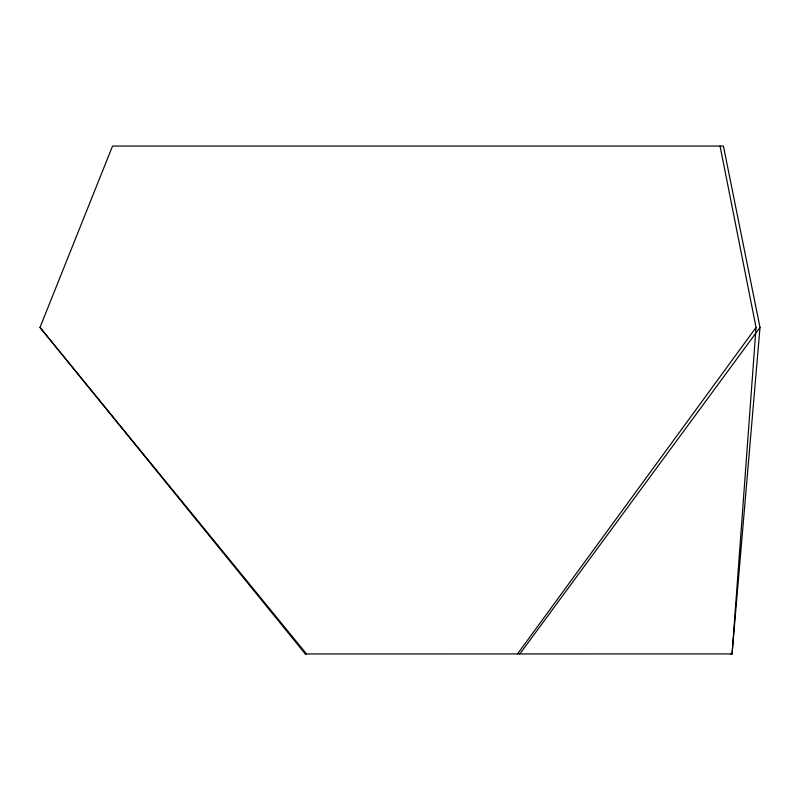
<?xml version="1.0" encoding="UTF-8"?>
<svg xmlns="http://www.w3.org/2000/svg" width="800" height="800" viewBox="0 0 800 800"><rect width="100%" height="100%" fill="white"/><g stroke="black" fill="none" stroke-linecap="round" stroke-linejoin="round"><path stroke-width="1.2" d="M732.08 653.92L756.04 327.44L720.06 146.06M732.05 653.92L760 327.44L723.42 146.06L112.55 146.06L40 327.44L305.3 653.93L732.05 653.92L730.88 653.93M517.5 653.94L756.04 327.44M519.85 653.92L760 327.44M305.3 653.93L306.48 653.92L40 327.44"/></g></svg>
